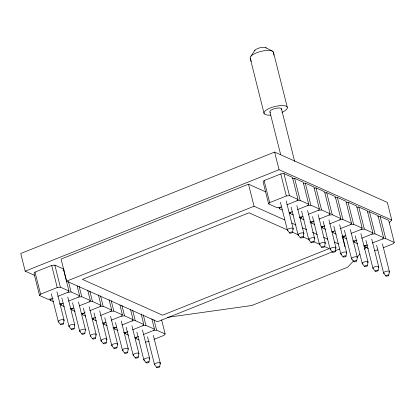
<?xml version="1.0" encoding="UTF-8"?>
<svg xmlns="http://www.w3.org/2000/svg" width="415" height="415" viewBox="0 0 415 415"><rect width="100%" height="100%" fill="white"/><g stroke="black" fill="none" stroke-linecap="round" stroke-linejoin="round"><path stroke-width="0.62" d="M63.459 323.825A1.504 0.488 -14.1 0 0 61.327 323.83A1.504 0.488 -14.1 0 0 61.202 324.727A1.504 0.488 -14.1 0 0 63.459 323.825L64.086 320.214L56.938 291.755M74.15 328.602A1.504 0.488 -14.1 0 0 72.018 328.602A1.504 0.488 -14.1 0 0 71.894 329.5A1.504 0.488 -14.1 0 0 74.15 328.602L74.778 324.992L67.79 297.161M84.842 333.375A1.504 0.488 -14.1 0 0 82.71 333.38A1.504 0.488 -14.1 0 0 82.585 334.277A1.504 0.488 -14.1 0 0 84.842 333.375L85.469 329.764L78.482 301.933M95.533 338.152A1.504 0.488 -14.1 0 0 93.401 338.152A1.504 0.488 -14.1 0 0 93.276 339.05A1.504 0.488 -14.1 0 0 95.533 338.152L96.161 334.542L89.173 306.711M106.224 342.925A1.504 0.488 -14.1 0 0 104.092 342.93A1.504 0.488 -14.1 0 0 103.968 343.827A1.504 0.488 -14.1 0 0 106.224 342.925L106.852 339.314L99.709 310.861M116.916 347.703A1.504 0.488 -14.1 0 0 114.789 347.703A1.504 0.488 -14.1 0 0 114.659 348.605A1.504 0.488 -14.1 0 0 116.916 347.703L117.549 344.092L110.556 316.261M127.607 352.475A1.504 0.488 -14.1 0 0 125.48 352.48A1.504 0.488 -14.1 0 0 125.356 353.378A1.504 0.488 -14.1 0 0 127.607 352.475L128.24 348.865L121.247 321.039M138.299 357.253A1.504 0.488 -14.1 0 0 136.172 357.258A1.504 0.488 -14.1 0 0 136.047 358.155A1.504 0.488 -14.1 0 0 138.299 357.253L138.932 353.642L131.939 325.811M148.99 362.03A1.504 0.488 -14.1 0 0 146.863 362.03A1.504 0.488 -14.1 0 0 146.739 362.928A1.504 0.488 -14.1 0 0 148.99 362.03L149.623 358.42L142.475 329.961M159.687 366.803A1.504 0.488 -14.1 0 0 157.555 366.808A1.504 0.488 -14.1 0 0 157.43 367.706A1.504 0.488 -14.1 0 0 159.687 366.803L160.315 363.192L153.322 335.362M292.549 232.286A1.504 0.488 -14.1 0 0 290.422 232.286A1.504 0.488 -14.1 0 0 290.298 233.189A1.504 0.488 -14.1 0 0 292.549 232.286L293.182 228.675L286.189 200.844M303.24 237.058A1.504 0.488 -14.1 0 0 301.114 237.064A1.504 0.488 -14.1 0 0 300.989 237.961A1.504 0.488 -14.1 0 0 303.24 237.058L303.873 233.448L296.881 205.622M313.937 241.836A1.504 0.488 -14.1 0 0 311.805 241.841A1.504 0.488 -14.1 0 0 311.681 242.739A1.504 0.488 -14.1 0 0 313.937 241.836L314.565 238.226L307.572 210.395M324.629 246.614A1.504 0.488 -14.1 0 0 322.497 246.614A1.504 0.488 -14.1 0 0 322.372 247.511A1.504 0.488 -14.1 0 0 324.629 246.614L325.256 243.003L318.108 214.545M335.32 251.386A1.504 0.488 -14.1 0 0 333.188 251.391A1.504 0.488 -14.1 0 0 333.063 252.289A1.504 0.488 -14.1 0 0 335.32 251.386L335.948 247.776L328.96 219.945M346.011 256.164A1.504 0.488 -14.1 0 0 343.879 256.164A1.504 0.488 -14.1 0 0 343.755 257.061A1.504 0.488 -14.1 0 0 346.011 256.164L346.639 252.553L339.652 224.723M356.703 260.936A1.504 0.488 -14.1 0 0 354.576 260.942A1.504 0.488 -14.1 0 0 354.446 261.839A1.504 0.488 -14.1 0 0 356.703 260.936L357.336 257.326L350.343 229.495M367.394 265.714A1.504 0.488 -14.1 0 0 365.267 265.714A1.504 0.488 -14.1 0 0 365.143 266.612A1.504 0.488 -14.1 0 0 367.394 265.714L368.027 262.104L360.879 233.645M378.086 270.487A1.504 0.488 -14.1 0 0 375.959 270.492A1.504 0.488 -14.1 0 0 375.834 271.389A1.504 0.488 -14.1 0 0 378.086 270.487L378.719 266.876L371.726 239.045M388.777 275.264A1.504 0.488 -14.1 0 0 386.65 275.264A1.504 0.488 -14.1 0 0 386.526 276.167A1.504 0.488 -14.1 0 0 388.777 275.264L389.41 271.654L382.417 243.823M250.925 56.165L254.986 50.168M57.799 296.341L67.915 292.3L68.926 290.988L63.386 268.925L54.832 265.107L51.678 265.46L35.016 272.121L34.004 273.428L39.544 295.49L48.099 299.308L51.253 298.956L53.037 298.245M39.544 295.49L40.561 294.183L57.223 287.522L60.372 287.17L68.926 290.988M53.66 301.793L50.241 300.268L51.253 298.956M64.351 306.571L60.932 305.041L61.944 303.733L63.132 303.256M68.491 301.114L78.606 297.073L79.618 295.765L77.154 285.961M75.042 311.343L71.624 309.818L72.635 308.506L73.829 308.034M79.182 305.891L89.298 301.85L90.309 300.538L87.695 290.121M85.734 316.121L82.315 314.591L83.327 313.284L85.111 312.568M89.873 310.669L99.989 306.623L101.001 305.315L98.386 294.899M96.43 320.894L93.007 319.368L94.018 318.056L95.803 317.345M100.565 315.442L110.681 311.4L111.697 310.088L109.078 299.671M107.122 325.671L103.698 324.141L104.71 322.834L105.903 322.356M111.256 320.219L121.372 316.178L122.389 314.866L119.925 305.061M117.813 330.449L114.39 328.919L115.406 327.606L116.594 327.134M121.948 324.992L132.063 320.951L133.08 319.643L130.46 309.222M128.505 335.221L125.081 333.691L126.098 332.384L127.882 331.673M132.644 329.769L142.76 325.728L143.772 324.416L141.152 313.999M139.196 339.999L135.772 338.469L136.789 337.162L138.574 336.446M286.889 204.803L297.01 200.756L298.022 199.449L292.482 177.387L283.927 173.569L280.773 173.921L264.111 180.577L263.1 181.889L268.64 203.952L277.194 207.77L281.536 206.94M143.336 334.542L153.451 330.501L154.463 329.194L151.849 318.772M161.617 319.872L165.154 333.966L164.143 335.279L154.027 339.32M268.64 203.952L269.657 202.639L286.314 195.984L289.468 195.631L298.022 199.449M282.184 210L279.331 208.724L280.348 207.417M293.447 215.027L290.023 213.502L291.04 212.19L292.227 211.717M297.586 209.575L307.702 205.534L308.713 204.227L303.173 182.164L294.619 178.341L292.098 178.626M304.138 219.805L300.719 218.274L301.731 216.967L302.919 216.49M308.278 214.353L318.393 210.312L319.405 208.999L313.865 186.937L305.31 183.119L303.417 183.331M314.829 224.582L311.411 223.052L312.422 221.745L314.207 221.029M318.969 219.125L329.085 215.084L330.096 213.777L324.556 191.714L316.002 187.891L314.114 188.104M325.521 229.355L322.102 227.83L323.114 226.517L324.898 225.807M329.66 223.903L339.776 219.862L340.788 218.549L335.247 196.487L326.693 192.669L324.805 192.882M336.212 234.133L332.794 232.602L333.805 231.295L334.998 230.818M340.352 228.675L350.468 224.634L351.484 223.327L345.939 201.265L337.385 197.441L334.864 197.727M346.909 238.905L343.485 237.38L344.497 236.068L345.69 235.596M351.043 233.453L361.159 229.412L362.176 228.1L356.63 206.037L348.076 202.219L346.188 202.432M357.6 243.683L354.177 242.153L355.193 240.845L356.978 240.129M361.735 238.231L371.85 234.185L372.867 232.877L367.327 210.815L358.773 206.997L356.879 207.21M368.292 248.455L364.868 246.93L365.885 245.618L367.669 244.907M372.426 243.003L382.547 238.962L383.559 237.65L378.018 215.593L369.464 211.769L367.571 211.982M377.634 216.827L380.156 216.547L388.71 220.365L394.25 242.427L393.238 243.74L383.123 247.781M353.808 260.62L347.63 267.224L251.827 305.507L167.323 317.366M356.895 257.321L359.987 254.016M364.396 249.301L366.601 246.941M389.109 222.881L391.755 220.054L387.325 202.406L274.626 152.072L20.75 253.513L25.185 271.161L34.621 275.378M25.185 271.161L279.062 169.719L391.755 220.054M265.631 191.829L248.518 184.187L61.072 259.085L66.618 281.147L157.498 321.734L332.322 251.879M66.618 281.147L254.058 206.25L284.747 219.955M335.33 250.681L339.532 249M149.265 341.223L145.587 342.147M377.764 249.918L374.683 250.608M297.01 200.756L300.159 200.404L308.713 204.227M307.702 205.534L310.851 205.181L319.405 208.999M289.146 212.402L291.04 212.19M318.393 210.312L321.542 209.954L330.096 213.777M299.21 217.253L301.731 216.967M329.085 215.084L332.233 214.731L340.788 218.549M309.901 222.025L312.422 221.745M339.776 219.862L342.93 219.504L351.484 223.327M321.226 226.73L323.114 226.517M350.468 224.634L353.622 224.282L362.176 228.1M331.917 231.508L333.805 231.295M361.159 229.412L364.313 229.054L372.867 232.877M341.976 236.353L344.497 236.068M371.85 234.185L375.004 233.832L383.559 237.65M63.002 270.165L64.263 270.025M352.667 241.125L355.193 240.845M382.547 238.962L385.696 238.609L394.25 242.427M363.991 245.83L365.885 245.618M67.915 292.3L71.064 291.942L79.618 295.765M78.606 297.073L81.755 296.72L90.309 300.538M59.423 304.013L61.944 303.733M89.298 301.85L92.452 301.492L101.001 305.315M70.114 308.791L72.635 308.506M99.989 306.623L103.143 306.27L111.697 310.088M81.439 313.496L83.327 313.284M110.681 311.4L113.835 311.048L122.389 314.866M92.13 318.269L94.018 318.056M121.372 316.178L124.526 315.82L133.08 319.643M102.821 323.046L104.71 322.834M132.063 320.951L135.217 320.598L143.772 324.416M112.885 327.892L115.406 327.606M142.76 325.728L145.909 325.37L154.463 329.194M123.577 332.669L126.098 332.384M153.451 330.501L156.6 330.148L165.154 333.966M134.896 337.374L136.789 337.162M291.828 223.12L295.957 224.961M302.452 227.861L306.581 229.708M312.485 232.343L317.205 234.454M323.695 237.349L327.824 239.196M334.319 242.095L338.448 243.942M287.906 230.18L248.99 212.796L82.378 279.373L162.566 315.187L329.183 248.611L324.463 246.505M292.622 232.286L298.52 234.921M303.235 237.027L309.134 239.657M313.849 241.769L319.747 244.399M265.802 47.689L272.551 51.201M385.888 275.991L383.626 273.106L376.633 245.275M375.196 271.213L372.935 268.329L365.942 240.498M364.505 266.44L362.243 263.556L355.25 235.725M353.813 261.663L351.552 258.778L344.403 230.325M343.122 256.89L340.86 254.006L333.868 226.175M332.425 252.113L330.164 249.228L323.176 221.397M321.734 247.34L319.472 244.456L312.485 216.625M311.043 242.562L308.781 239.678L301.632 211.219M300.351 237.785L298.089 234.9L291.097 207.075M289.66 233.012L287.398 230.128L280.405 202.297M156.792 367.529L154.53 364.645L147.543 336.814M146.101 362.757L143.839 359.872L136.851 332.042M135.409 357.979L133.148 355.095L126.155 327.264M124.718 353.201L122.456 350.322L115.463 322.491M114.026 348.429L111.765 345.545L104.772 317.714M103.335 343.651L101.073 340.767L94.081 312.936M92.638 338.879L90.377 335.994L83.389 308.163M81.947 334.101L79.685 331.217L72.537 302.763M71.256 329.328L68.994 326.444L61.845 297.986M60.564 324.551L58.302 321.667L51.315 293.836M273.454 53.058A12.03 3.917 -14.1 0 0 261.6 51.232A12.03 3.917 -14.1 0 0 250.25 58.385L251.355 61.404M380.156 216.547L385.696 238.609M369.464 211.769L375.004 233.832M358.773 206.997L364.313 229.054M364.562 245.706L364.868 246.93M348.076 202.219L353.622 224.282M353.87 240.928L354.177 242.153M337.385 197.441L342.93 219.504M343.179 236.151L343.485 237.38M342.168 235.808L344.943 246.842M326.693 192.669L332.233 214.731M332.488 231.378L332.794 232.602M316.002 187.891L321.542 209.954M321.791 226.6L322.102 227.83M287.253 107.179L273.397 52.02L273.848 55.205M305.31 183.119L310.851 205.181M311.1 221.828L311.411 223.052M281.406 108.673L294.655 161.409M294.619 178.341L300.159 200.404M300.408 217.05L300.719 218.274M269.947 112.05L280.67 154.743M283.927 173.569L289.468 195.631M280.773 173.921L286.314 195.984M274.626 152.072L279.062 169.719M289.717 212.278L290.023 213.502M250.25 58.385L264.101 113.544M279.025 207.5L279.331 208.724M264.111 180.577L269.657 202.639M248.518 184.187L254.058 206.25M153.986 319.732L156.6 330.148M143.294 314.954L145.909 325.37M132.603 310.176L135.217 320.598M135.466 337.245L135.772 338.469M121.906 305.404L124.526 315.82M124.775 332.467L125.081 333.691M111.215 300.626L113.835 311.048M114.084 327.694L114.39 328.919M100.523 295.854L103.143 306.27M103.392 322.917L103.698 324.141M89.832 291.076L92.452 301.492M92.701 318.144L93.007 319.368M79.141 286.303L81.755 296.72M82.009 313.367L82.315 314.591M68.449 281.526L71.064 291.942M71.313 308.589L71.624 309.818M54.832 265.107L60.372 287.17M51.678 265.46L57.223 287.522M60.621 303.816L60.932 305.041M49.93 299.039L50.241 300.268M35.016 272.121L40.561 294.183M254.623 50.765A6.012 1.956 -14.1 0 1 260.324 47.704A6.012 1.956 -14.1 0 1 266.223 48.099M270.45 112.434A6.012 1.956 -14.1 0 1 275.238 108.45A6.012 1.956 -14.1 0 1 281.235 109.752M270.839 115.105A12.03 3.917 -14.1 0 1 266.134 110.157A12.03 3.917 -14.1 0 1 284.156 105.695A12.03 3.917 -14.1 0 1 281.982 112.346M133.838 355.406A3.009 0.98 -14.1 0 1 135.389 353.398A3.009 0.98 -14.1 0 1 138.792 353.933M101.763 341.078A3.009 0.98 -14.1 0 1 101.784 339.714A3.009 0.98 -14.1 0 1 105.726 338.723A3.009 0.98 -14.1 0 1 106.39 339.916M90.636 336.181A3.009 0.98 -14.1 0 1 93.385 334.106A3.009 0.98 -14.1 0 1 95.699 335.138M154.79 364.837A3.009 0.98 -14.1 0 1 157.534 362.757A3.009 0.98 -14.1 0 1 159.853 363.794M80.38 331.528A3.009 0.98 -14.1 0 1 81.931 329.52A3.009 0.98 -14.1 0 1 85.334 330.055M69.689 326.75A3.009 0.98 -14.1 0 1 71.24 324.748A3.009 0.98 -14.1 0 1 74.643 325.277M123.146 350.628A3.009 0.98 -14.1 0 1 124.697 348.626A3.009 0.98 -14.1 0 1 128.1 349.155M58.992 321.978A3.009 0.98 -14.1 0 1 59.018 320.613A3.009 0.98 -14.1 0 1 62.956 319.623A3.009 0.98 -14.1 0 1 63.625 320.816M144.529 360.179A3.009 0.98 -14.1 0 1 144.555 358.814A3.009 0.98 -14.1 0 1 148.492 357.823A3.009 0.98 -14.1 0 1 149.161 359.017M112.455 345.856A3.009 0.98 -14.1 0 1 112.475 344.492A3.009 0.98 -14.1 0 1 116.418 343.501A3.009 0.98 -14.1 0 1 117.082 344.689M362.933 263.862A3.009 0.98 -14.1 0 1 362.954 262.498A3.009 0.98 -14.1 0 1 366.896 261.512A3.009 0.98 -14.1 0 1 367.56 262.7M330.423 249.42A3.009 0.98 -14.1 0 1 333.172 247.34A3.009 0.98 -14.1 0 1 335.486 248.378M320.167 244.762A3.009 0.98 -14.1 0 1 320.188 243.398A3.009 0.98 -14.1 0 1 324.131 242.407A3.009 0.98 -14.1 0 1 324.795 243.6M384.316 273.418A3.009 0.98 -14.1 0 1 384.342 272.053A3.009 0.98 -14.1 0 1 388.279 271.062A3.009 0.98 -14.1 0 1 388.948 272.25M309.476 239.989A3.009 0.98 -14.1 0 1 311.027 237.982A3.009 0.98 -14.1 0 1 314.43 238.516M298.779 235.212A3.009 0.98 -14.1 0 1 298.805 233.847A3.009 0.98 -14.1 0 1 302.743 232.857A3.009 0.98 -14.1 0 1 303.412 234.05M352.242 259.09A3.009 0.98 -14.1 0 1 353.793 257.082A3.009 0.98 -14.1 0 1 357.196 257.616M287.657 230.32A3.009 0.98 -14.1 0 1 290.401 228.24A3.009 0.98 -14.1 0 1 292.715 229.272M373.189 268.521A3.009 0.98 -14.1 0 1 375.938 266.446A3.009 0.98 -14.1 0 1 378.252 267.478M341.55 254.312A3.009 0.98 -14.1 0 1 341.571 252.948A3.009 0.98 -14.1 0 1 345.513 251.957A3.009 0.98 -14.1 0 1 346.177 253.15"/></g></svg>
